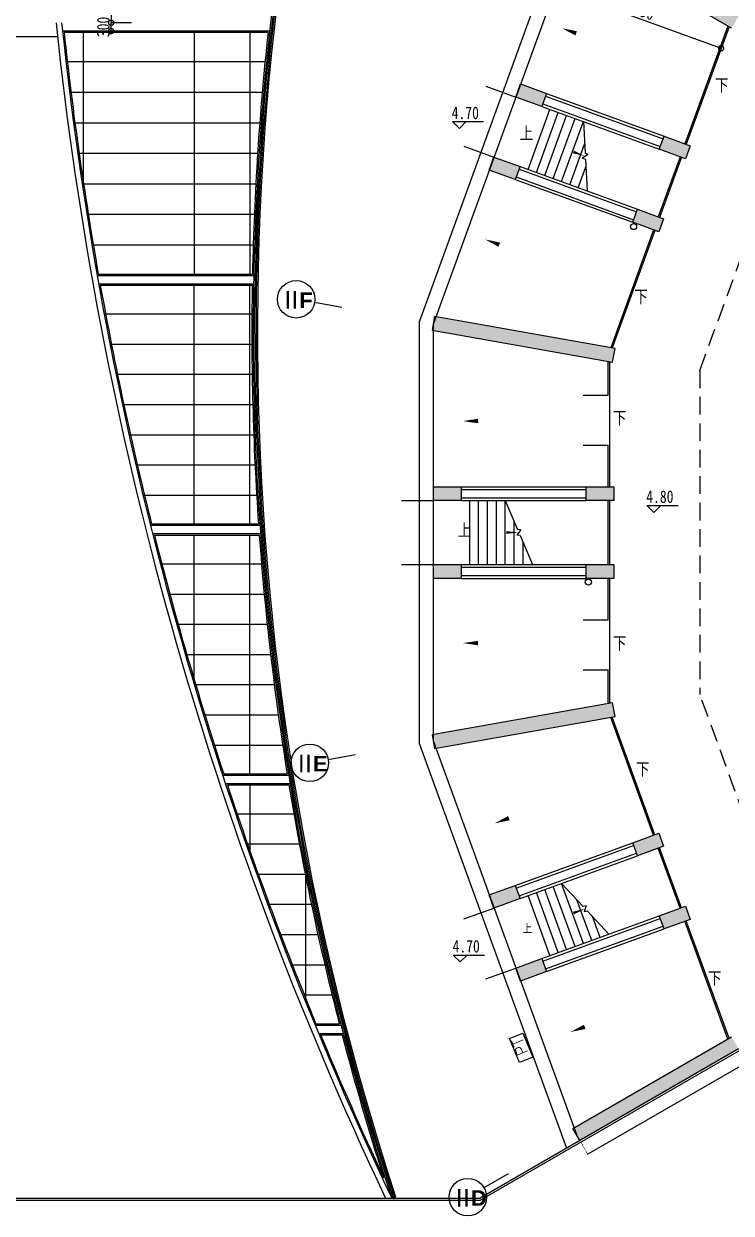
# Model space of a CAD drawing. Extents: x 23317406 to 24383751, y 42324270 to 43451021.
# Drawn here: x 23939921 to 23965397, y 43073929 to 43116767 of the extents above; entities that cross this region are included whole.
import ezdxf

# ---------------------------------------------------------------- set-up
doc = ezdxf.new("R2010")
doc.units = 0
doc.header["$MEASUREMENT"] = 0
doc.linetypes.add('HIDDEN', pattern=[9.525, 6.35, -3.175])
doc.linetypes.add('T-BW-SF$0$DOT2', pattern=[3.175, 0, -3.175])
doc.layers.get('0').update_dxf_attribs({"linetype": 'CONTINUOUS'})
doc.layers.get('DEFPOINTS').update_dxf_attribs({"linetype": 'CONTINUOUS'})
for name, color, linetype in [('Y-LG', 7, 'CONTINUOUS'), ('墙', 7, 'CONTINUOUS'), ('投影', 9, 'CONTINUOUS'), ('柱填充', 8, 'CONTINUOUS'), ('柱形', 7, 'CONTINUOUS'), ('标注', 7, 'CONTINUOUS'), ('栏杆', 146, 'CONTINUOUS'), ('楼梯', 5, 'CONTINUOUS'), ('汉字', 7, 'CONTINUOUS'), ('监控管线', 11, 'CONTINUOUS'), ('辅助件', 9, 'CONTINUOUS'), ('边界', 9, 'CONTINUOUS'), ('门禁管线', 6, 'CONTINUOUS'), ('门窗', 7, 'CONTINUOUS')]:
    doc.layers.add(name, color=color, linetype=linetype)
doc.styles.add('HZ', font='txt.shx', dxfattribs={"bigfont": 'hztxt.shx'})
doc.styles.add('Q1', font='SimSun.ttf', dxfattribs={"width": 0.8, "height": 450})
doc.styles.add('Q200', font='SimSun.ttf', dxfattribs={"width": 0.8, "height": 450})
doc.styles.add('T-SG-01$0$Arial', font='ARIALBD.TTF')
doc.linetypes.add('ZIGZAG', pattern='A,0.00254,-5.08,[131,ltypeshp.shx,S=5.08,R=0,X=-5.08,Y=0],-10.16,[131,ltypeshp.shx,S=5.08,R=180,X=5.08,Y=0],-5.08', length=20.32254)
doc.dimstyles.new('Q2', dxfattribs={"dimscale": 150, "dimtxt": 2.5, "dimasz": 2.5, "dimexe": 0, "dimexo": 0, "dimgap": 0.5, "dimtad": 1, "dimdec": 4, "dimdsep": 46, "dimtxsty": 'Q200', "dimblk1": 'DOTSMALL', "dimblk2": 'DOTSMALL', "dimsah": 1, "dimcen": 2.5, "dimadec": 0, "dimazin": 0, "dimtfac": 1, "dimtdec": 3, "dimtmove": 2, "dimatfit": 3, "dimldrblk": 'DOTSMALL', "dimfxl": 1, "dimtolj": 1, "dimtzin": 10, "dimarcsym": 0})

# ---------------------------------------------------------------- blocks, each defined once
blk = doc.blocks.new('M100')
at = {"layer": '门窗'}
blk.add_line((0, 1000), (0, 0), dxfattribs=at)
blk = doc.blocks.new('_DOTSMALL')
at = {"color": 0, "linetype": 'ByBlock', "const_width": 0.5}
blk.add_lwpolyline([(-0.0625, 0, 1), (0.0625, 0, 1)], format="xyb", close=True, dxfattribs=at)
blk = doc.blocks.new('*D157')
at = {"color": 0, "linetype": 'ByBlock'}
for p, q in [((23943805, 43123804), (23943068, 43123804)), ((23943068, 43123804), (23943068, 43116804)), ((23943805, 43116804), (23943068, 43116804))]:
    blk.add_line(p, q, dxfattribs=at)
at = {"layer": 'DEFPOINTS', "color": 0, "linetype": 'ByBlock'}
for p in [(23943805, 43123804), (23943068, 43116804), (23943805, 43116804)]:
    blk.add_point(p, dxfattribs=at)
at = {"color": 0, "linetype": 'ByBlock', "xscale": 375, "yscale": 375, "zscale": 375}
for p, rotation in [((23943068, 43123804), 90), ((23943068, 43116804), 270)]:
    blk.add_blockref('_DOTSMALL', p, dxfattribs=dict(at, rotation=rotation))
at = {"color": 0, "linetype": 'ByBlock', "insert": (23942768, 43120304), "char_height": 450, "attachment_point": 5, "rotation": 90, "style": 'Q200'}
blk.add_mtext('\\A1;7000', dxfattribs=at)
blk = doc.blocks.new('*D158')
at = {"color": 0, "linetype": 'ByBlock'}
for p, q in [((23943805, 43116804), (23943065, 43116804)), ((23943065, 43116504), (23943065, 43116804)), ((23943805, 43116504), (23943065, 43116504))]:
    blk.add_line(p, q, dxfattribs=at)
at = {"layer": 'DEFPOINTS', "color": 0, "linetype": 'ByBlock'}
for p in [(23943065, 43116804), (23943805, 43116804), (23943805, 43116504)]:
    blk.add_point(p, dxfattribs=at)
at = {"color": 0, "linetype": 'ByBlock', "xscale": 375, "yscale": 375, "zscale": 375}
for p, rotation in [((23943065, 43116804), 90), ((23943065, 43116504), 270)]:
    blk.add_blockref('_DOTSMALL', p, dxfattribs=dict(at, rotation=rotation))
at = {"color": 0, "linetype": 'ByBlock', "insert": (23942785, 43116654), "char_height": 450, "attachment_point": 5, "rotation": 90, "style": 'Q200'}
blk.add_mtext('\\A1;300', dxfattribs=at)
blk = doc.blocks.new('*D161')
at = {"color": 0, "linetype": 'ByBlock'}
for p, q in [((23958919, 43117646), (23959068, 43118057)), ((23959068, 43118057), (23965035, 43115886)), ((23964886, 43115474), (23965035, 43115886))]:
    blk.add_line(p, q, dxfattribs=at)
at = {"layer": 'DEFPOINTS', "color": 0, "linetype": 'ByBlock'}
for p in [(23958919, 43117646), (23965035, 43115886), (23964886, 43115474)]:
    blk.add_point(p, dxfattribs=at)
at = {"color": 0, "linetype": 'ByBlock', "xscale": 375, "yscale": 375, "zscale": 375}
for p, rotation in [((23959068, 43118057), 159.9999999999494), ((23965035, 43115886), 339.9999999999494)]:
    blk.add_blockref('_DOTSMALL', p, dxfattribs=dict(at, rotation=rotation))
at = {"color": 0, "linetype": 'ByBlock', "insert": (23962154, 43117253), "char_height": 450, "attachment_point": 5, "rotation": 340, "style": 'Q200'}
blk.add_mtext('\\A1;6350', dxfattribs=at)
blk = doc.blocks.new('A$C62181696')
at = {"layer": '监控管线'}
blk.add_lwpolyline([(0, 519), (936, 519), (936, 3), (0, 3)], close=True, dxfattribs=at)
at = {"layer": '门禁管线', "color": 6, "style": 'HZ'}
blk.add_text('PT', height=400, rotation=359.4412, dxfattribs=at).set_placement((206, 91, -121))
blk = doc.blocks.new('A$C28D63360')
at = {"layer": '监控管线'}
blk.add_blockref('A$C62181696', (0, 0), dxfattribs=at)

msp = doc.modelspace()

# ---------------------------------------------------------------- hatches: boundary and pattern name
at = {"layer": '柱填充'}
for points in [[(23959945.25018, 43120340.10097), (23965661.25425, 43117039.96449), (23965411.25425, 43116606.95178), (23959695.25018, 43119907.08827)], [(23957809.45777, 43114598.9895), (23957638.4477, 43114129.14319), (23958578.14032, 43113787.12305), (23958749.15039, 43114256.96936)], [(23963746.45035, 43111906.01396), (23963917.46042, 43112375.86027), (23962977.7678, 43112717.88041), (23962806.75773, 43112248.0341)], [(23957620.48392, 43111155.98371), (23957791.49399, 43111625.83002), (23956851.80137, 43111967.85016), (23956680.7913, 43111498.00385)], [(23962788.79333, 43109274.87292), (23962959.80341, 43109744.71923), (23962020.11079, 43110086.73938), (23961849.10071, 43109616.89307)], [(23954626.58796, 43105727.1966), (23961126.58796, 43104581.07122), (23961213.41204, 43105073.4751), (23954713.41204, 43106219.60047)], [(23954669.99927, 43100094.23646), (23954669.99927, 43099594.23646), (23955669.99927, 43099594.23646), (23955669.99927, 43100094.23646)], [(23961169.99927, 43099594.23826), (23961169.99927, 43100094.23826), (23960169.99927, 43100094.23826), (23960169.99927, 43099594.23826)], [(23955669.99927, 43096794.23646), (23955669.99927, 43097294.23646), (23954669.99927, 43097294.23646), (23954669.99927, 43096794.23646)], [(23961169.99927, 43096794.23646), (23961169.99927, 43097294.23646), (23960169.99927, 43097294.23646), (23960169.99927, 43096794.23646)], [(23954713.41204, 43090668.87245), (23961213.41204, 43091814.99782), (23961126.58796, 43092307.4017), (23954626.58796, 43091161.27632)], [(23962959.80249, 43087143.75533), (23962788.79242, 43087613.60164), (23961849.0998, 43087271.5815), (23962020.10987, 43086801.73519)], [(23956680.791, 43085390.46901), (23956851.80107, 43084920.6227), (23957791.4937, 43085262.64285), (23957620.48362, 43085732.48916)], [(23963917.45951, 43084512.6143), (23963746.44944, 43084982.46061), (23962806.75682, 43084640.44046), (23962977.76689, 43084170.59415)], [(23958749.1501, 43082631.50351), (23958578.14003, 43083101.34982), (23957638.4474, 43082759.32968), (23957809.45748, 43082289.48337)], [(23959695.25018, 43076981.38465), (23965411.25425, 43080281.52114), (23965661.25425, 43079848.50843), (23959945.25018, 43076548.37194)]]:
    msp.add_hatch(color=256, dxfattribs=at).paths.add_polyline_path(points)

# ---------------------------------------------------------------- linework, layer by layer
for p, q in [((23951379.47793, 43106553.60636), (23950394.67018, 43106727.25453)), ((23951869.38942, 43090435.81762), (23950886.24327, 43090252.75146)), ((23957359.62635, 43075344.23646), (23956493.60094, 43074844.23646))]:
    msp.add_line(p, q)
at = {"color": 2}
for centre in [(23949729.92495, 43106844.46705), (23950221.25524, 43090150.08481), (23955909.03379, 43074506.73646)]:
    msp.add_circle(centre, 675, dxfattribs=at)
at = {"layer": 'Y-LG'}
for centre in [(23961881.13175, 43109464.14988), (23960252.34001, 43096661.65998)]:
    msp.add_circle(centre, 110, dxfattribs=at)
at = {"layer": '墙', "color": 9, "linetype": 'ZIGZAG', "ltscale": 10}
for p, q in [((23965273.55411, 43116686.45475), (23963729.52286, 43112444.26377)), ((23963558.51279, 43111974.41746), (23962771.86585, 43109813.12274)), ((23962600.85577, 43109343.27643), (23961056.82508, 43105101.08696)), ((23960970.00044, 43103394.23767), (23960970.00044, 43104608.68311)), ((23960970.00044, 43100094.2378), (23960970.00044, 43101594.23767)), ((23960970.00044, 43097294.236), (23960970.00044, 43099594.2378)), ((23960970.00044, 43095294.23767), (23960970.00044, 43096794.236)), ((23960970.00044, 43092279.79222), (23960970.00044, 43093494.23767)), ((23962600.85729, 43087545.19759), (23961056.82601, 43091787.38685)), ((23963558.51468, 43084914.0567), (23962771.86743, 43087075.35131)), ((23965273.55665, 43080202.01964), (23963729.52481, 43084444.21041))]:
    msp.add_line(p, q, dxfattribs=at)
at = {"layer": '墙', "ltscale": 100}
for p, q in [((23965317.52337, 43116661.06909), (23963776.50749, 43112427.16277)), ((23963605.49742, 43111957.31645), (23962818.85048, 43109796.02173)), ((23962647.8404, 43109326.17542), (23961106.82508, 43105092.27061)), ((23961020.00044, 43100094.2378), (23961020.00044, 43104599.86676)), ((23961020.00044, 43097294.236), (23961020.00044, 43099594.2378)), ((23961020.00044, 43092288.60857), (23961020.00044, 43096794.236)), ((23962647.84192, 43087562.29861), (23961106.826, 43091796.2032)), ((23963605.49931, 43084931.15771), (23962818.85206, 43087092.45232)), ((23965317.52591, 43080227.40532), (23963776.50944, 43084461.31142))]:
    msp.add_line(p, q, dxfattribs=at)
at = {"layer": '墙', "ltscale": 1500}
for p, q in [((23948774.28353, 43116504.23569), (23941315.29599, 43116504.23569)), ((23942562.74264, 43107704.23567), (23948207.21353, 43107704.23567)), ((23942616.11227, 43107404.23567), (23948197.72148, 43107404.23567)), ((23944482.5978, 43098704.23567), (23948426.07999, 43098704.23567)), ((23944558.12471, 43098404.23567), (23948454.76124, 43098404.23567)), ((23947083.84093, 43089704.23567), (23949464.66048, 43089704.23567)), ((23947182.75351, 43089404.23567), (23949513.60502, 43089404.23567)), ((23950410.54874, 43080704.23567), (23951347.15979, 43080704.23567)), ((23950534.59755, 43080404.23567), (23951424.95659, 43080404.23567))]:
    msp.add_line(p, q, dxfattribs=at)
at = {"layer": '墙'}
for p, q in [((23958714.94893, 43114163), (23962943.56573, 43112623.90935)), ((23958749.15095, 43114256.96926), (23962977.76774, 43112717.87861)), ((23958578.14088, 43113787.12295), (23962806.75767, 43112248.0323)), ((23958612.34289, 43113881.09221), (23962840.95968, 43112342.00157)), ((23957757.29253, 43111531.86066), (23961985.90933, 43109992.77001)), ((23957791.49455, 43111625.82992), (23962020.11134, 43110086.73928)), ((23957620.48448, 43111155.98361), (23961849.10127, 43109616.89297)), ((23957654.68649, 43111249.95287), (23961883.30328, 43109710.86223)), ((23955670, 43100094.23646), (23960170, 43100094.23646)), ((23955670, 43099994.23646), (23960170, 43099994.23646)), ((23955670, 43099694.23646), (23960170, 43099694.23646)), ((23955670, 43099594.23646), (23960170, 43099594.23646)), ((23955670, 43097294.23646), (23960170, 43097294.23646)), ((23955670, 43097194.23646), (23960170, 43097194.23646)), ((23955670, 43096894.23646), (23960170, 43096894.23646)), ((23955670, 43096794.23646), (23960170, 43096794.23646)), ((23957620.48448, 43085732.48931), (23961849.10127, 43087271.57995)), ((23957654.68649, 43085638.52004), (23961883.30328, 43087177.61069)), ((23957757.29253, 43085356.61226), (23961985.90933, 43086895.7029)), ((23957791.49455, 43085262.643), (23962020.11134, 43086801.73364)), ((23958578.14088, 43083101.34997), (23962806.75767, 43084640.44061)), ((23958612.34289, 43083007.38071), (23962840.95969, 43084546.47135)), ((23958714.94894, 43082725.47292), (23962943.56573, 43084264.56356)), ((23958749.15095, 43082631.50366), (23962977.76774, 43084170.5943)), ((23965661.25425, 43079848.50843), (23956352.74211, 43074474.23644)), ((23965680.0107, 43079778.50843), (23956371.49859, 43074404.23646)), ((23953170.01502, 43074474.23644), (23953217.50888, 43074489.82308)), ((23953265.01595, 43074505.41405), (23953312.52302, 43074521.00502)), ((23953270.13006, 43074474.23644), (23956352.74211, 43074474.23644))]:
    msp.add_line(p, q, dxfattribs=at)
at = {"layer": '墙', "ltscale": 5000}
for start, end in [(67.1172342395, 67.1172342395), (66.2587266313, 66.2587266313), (64.4772342395, 64.4772342395), (64.9387266313, 64.9387266313)]:
    msp.add_arc((23850578.58196, 42857442.58139), 533172.67138, start, end, dxfattribs=at)
at = {"layer": '墙'}
for centre, radius, start, end in [((23850634.74669, 42857737.27781), 530172.67138, 79.4743453394, 79.4743453394), ((23850639.30178, 42857736.37231), 530172.67138, 78.1227654233, 78.1227654233), ((23850644.55659, 42857735.23786), 530172.67138, 77.5606287088, 77.5606287088), ((23850649.0789, 42857734.18074), 530172.67138, 76.2090487927, 76.2090487927), ((24048184.14004, 43105656.1746), 100000, 162.4929734398, 198.1689089277), ((24048184.14004, 43105656.1746), 99850, 162.4837744123, 198.1689117429), ((24071027.47124, 43130403.20792), 130654.70416, 185.9743535551, 205.3449515715), ((24071027.47124, 43130403.20792), 130454.70416, 185.9835465884, 205.3865499164)]:
    msp.add_arc(centre, radius, start, end, dxfattribs=at)
at = {"layer": '投影', "linetype": 'HIDDEN', "ltscale": 100}
for p, q in [((23964270, 43104280.65952), (23968262.3485, 43115249.54689)), ((23964270, 43104280.65952), (23964270, 43092607.8134)), ((23968470.72632, 43081066.4127), (23964270, 43092607.8134))]:
    msp.add_line(p, q, dxfattribs=at)
at = {"layer": '柱形'}
for p, q in [((23965411.25425, 43116606.95178), (23959695.25018, 43119907.08827)), ((23957638.4477, 43114129.14319), (23957809.45777, 43114598.9895)), ((23957809.45777, 43114598.9895), (23958749.15039, 43114256.96936)), ((23958578.14032, 43113787.12305), (23957638.4477, 43114129.14319)), ((23958749.15039, 43114256.96936), (23958578.14032, 43113787.12305)), ((23962806.75773, 43112248.0341), (23962977.7678, 43112717.88041)), ((23962977.7678, 43112717.88041), (23963917.46042, 43112375.86027)), ((23963917.46042, 43112375.86027), (23963746.45035, 43111906.01396)), ((23956680.7913, 43111498.00385), (23956851.80137, 43111967.85016)), ((23956851.80137, 43111967.85016), (23957791.49399, 43111625.83002)), ((23963746.45035, 43111906.01396), (23962806.75773, 43112248.0341)), ((23957791.49399, 43111625.83002), (23957620.48392, 43111155.98371)), ((23957620.48392, 43111155.98371), (23956680.7913, 43111498.00385)), ((23961849.10071, 43109616.89307), (23962020.11079, 43110086.73938)), ((23962020.11079, 43110086.73938), (23962959.80341, 43109744.71923)), ((23962788.79333, 43109274.87292), (23961849.10071, 43109616.89307)), ((23962959.80341, 43109744.71923), (23962788.79333, 43109274.87292)), ((23954713.41204, 43106219.60047), (23954626.58796, 43105727.1966)), ((23961213.41204, 43105073.4751), (23954713.41204, 43106219.60047)), ((23954626.58796, 43105727.1966), (23961126.58796, 43104581.07122)), ((23961126.58796, 43104581.07122), (23961213.41204, 43105073.4751)), ((23954669.99927, 43100094.23646), (23955669.99927, 43100094.23646)), ((23954669.99927, 43099594.23646), (23954669.99927, 43100094.23646)), ((23955669.99927, 43100094.23646), (23955669.99927, 43099594.23646)), ((23960169.99927, 43100094.23826), (23961169.99927, 43100094.23826)), ((23960169.99927, 43099594.23826), (23960169.99927, 43100094.23826)), ((23961169.99927, 43100094.23826), (23961169.99927, 43099594.23826)), ((23955669.99927, 43099594.23646), (23954669.99927, 43099594.23646)), ((23961169.99927, 43099594.23826), (23960169.99927, 43099594.23826)), ((23954669.99927, 43097294.23646), (23955669.99927, 43097294.23646)), ((23954669.99927, 43096794.23646), (23954669.99927, 43097294.23646)), ((23955669.99927, 43097294.23646), (23955669.99927, 43096794.23646)), ((23960169.99927, 43097294.23646), (23961169.99927, 43097294.23646)), ((23960169.99927, 43096794.23646), (23960169.99927, 43097294.23646)), ((23961169.99927, 43097294.23646), (23961169.99927, 43096794.23646)), ((23955669.99927, 43096794.23646), (23954669.99927, 43096794.23646)), ((23961169.99927, 43096794.23646), (23960169.99927, 43096794.23646)), ((23961126.58796, 43092307.4017), (23954626.58796, 43091161.27632)), ((23961213.41204, 43091814.99782), (23961126.58796, 43092307.4017)), ((23954713.41204, 43090668.87245), (23961213.41204, 43091814.99782)), ((23954626.58796, 43091161.27632), (23954713.41204, 43090668.87245)), ((23961849.0998, 43087271.5815), (23962788.79242, 43087613.60164)), ((23962788.79242, 43087613.60164), (23962959.80249, 43087143.75533)), ((23962020.10987, 43086801.73519), (23961849.0998, 43087271.5815)), ((23962959.80249, 43087143.75533), (23962020.10987, 43086801.73519)), ((23956680.791, 43085390.46901), (23957620.48362, 43085732.48916)), ((23956851.80107, 43084920.6227), (23956680.791, 43085390.46901)), ((23957620.48362, 43085732.48916), (23957791.4937, 43085262.64285)), ((23957791.4937, 43085262.64285), (23956851.80107, 43084920.6227)), ((23962806.75682, 43084640.44046), (23963746.44944, 43084982.46061)), ((23963746.44944, 43084982.46061), (23963917.45951, 43084512.6143)), ((23962977.76689, 43084170.59415), (23962806.75682, 43084640.44046)), ((23963917.45951, 43084512.6143), (23962977.76689, 43084170.59415)), ((23957638.4474, 43082759.32968), (23958578.14003, 43083101.34982)), ((23958578.14003, 43083101.34982), (23958749.1501, 43082631.50351)), ((23957809.45748, 43082289.48337), (23957638.4474, 43082759.32968)), ((23958749.1501, 43082631.50351), (23957809.45748, 43082289.48337)), ((23959695.25018, 43076981.38465), (23965411.25425, 43080281.52114)), ((23965661.25425, 43079848.50843), (23959945.25018, 43076548.37194)), ((23959945.25018, 43076548.37194), (23959695.25018, 43076981.38465))]:
    msp.add_line(p, q, dxfattribs=at)
at = {"layer": '栏杆'}
for centre, radius, start, end in [((24048184.14004, 43105656.1746), 99950, 162.4610808421, 198.1783158091), ((24048184.14004, 43105656.1746), 99900, 162.4291578635, 198.1783158091), ((23953246.37781, 43074482.03583), 25, 198.178315806, 18.178315806)]:
    msp.add_arc(centre, radius, start, end, dxfattribs=at)
at = {"layer": '楼梯'}
for p, q in [((23930770, 43116304.23646), (23941135.70583, 43116304.23646)), ((23958082.79988, 43111519.80537), (23958869.44621, 43113681.0984)), ((23958383.50152, 43111410.35893), (23959170.14785, 43113571.65196)), ((23958684.20315, 43111300.91248), (23959470.84948, 43113462.20551)), ((23958984.90479, 43111191.46604), (23959771.55112, 43113352.75906)), ((23959285.60643, 43111082.01959), (23960072.25276, 43113243.31262)), ((23959586.30807, 43110972.57314), (23960116.09029, 43112428.13784)), ((23959887.00971, 43110863.1267), (23960159.92782, 43111612.96306)), ((23955980, 43097294.23646), (23955980, 43099594.23646)), ((23956300, 43097294.23646), (23956300, 43099594.23646)), ((23956620, 43097294.23646), (23956620, 43099594.23646)), ((23956940, 43097294.23646), (23956940, 43099594.23646)), ((23957260, 43097294.23646), (23957260, 43099594.23646)), ((23957580, 43097294.23646), (23957580, 43098843.21605)), ((23957900, 43097294.23646), (23957900, 43098092.19564)), ((23959170.14738, 43083316.82322), (23958383.50043, 43085478.11602)), ((23959470.84899, 43083426.26975), (23958684.20203, 43085587.56255)), ((23959771.55059, 43083535.71628), (23958984.90364, 43085697.00908)), ((23960072.2522, 43083645.16281), (23959285.60525, 43085806.45562)), ((23958869.44577, 43083207.37668), (23958082.79882, 43085368.66948)), ((23960372.95381, 43083754.60935), (23959843.17116, 43085210.17389)), ((23960673.65541, 43083864.05588), (23960400.73708, 43084613.89216))]:
    msp.add_line(p, q, dxfattribs=at)
at = {"layer": '汉字', "color": 0}
for p, q in [((23955356.03943, 43113242.75781), (23956474.03943, 43113242.75781)), ((23955356.03943, 43113242.75781), (23955606.03943, 43112992.75781)), ((23955856.03943, 43113242.75781), (23955606.03943, 43112992.75781)), ((23962363.08459, 43099421.29263), (23963481.08459, 43099421.29263)), ((23962363.08459, 43099421.29263), (23962613.08459, 43099171.29263)), ((23962863.08459, 43099421.29263), (23962613.08459, 43099171.29263)), ((23955388.52771, 43083228.15332), (23956506.52771, 43083228.15332)), ((23955388.52771, 43083228.15332), (23955638.52771, 43082978.15332)), ((23955888.52771, 43083228.15332), (23955638.52771, 43082978.15332))]:
    msp.add_line(p, q, dxfattribs=at)
at = {"layer": '汉字'}
for p, q in [((23960072.25276, 43113243.31262), (23960133.17832, 43112110.37968)), ((23960236.13437, 43112058.09788), (23960042.62359, 43111932.05458)), ((23960236.13437, 43112058.09788), (23960133.17832, 43112110.37968)), ((23960145.57964, 43111879.77279), (23960042.62359, 43111932.05458)), ((23960145.57964, 43111879.77279), (23960206.5052, 43110746.83985)), ((23957260, 43099594.23646), (23957704.73719, 43098550.46551)), ((23957819.36565, 43098536.54973), (23957680.63435, 43098351.92319)), ((23957795.26281, 43098338.00741), (23957680.63435, 43098351.92319)), ((23957819.36565, 43098536.54973), (23957704.73719, 43098550.46551)), ((23957795.26281, 43098338.00741), (23958240, 43097294.23646)), ((23959285.60525, 43085806.45562), (23960060.51243, 43084977.74106)), ((23960172.98742, 43085003.86978), (23960060.51243, 43084977.74106)), ((23960172.98742, 43085003.86978), (23960105.7687, 43084782.92866)), ((23960218.24369, 43084809.05738), (23960105.7687, 43084782.92866)), ((23960218.24369, 43084809.05738), (23960993.15087, 43083980.34282))]:
    msp.add_line(p, q, dxfattribs=at)
for points in [[(23964037.03155, 43114890.09159, 0, 0, 0), (23959814.7569, 43116424.50936, 160, 0, -0.0098031035), (23959299.78394, 43116610.58167, 160, 0, -0.0098031035)], [(23958468.10601, 43112603.36985, 0, 0, -0.0000000108), (23959714.51137, 43112149.7154, 100, 0, -0.0088812165), (23960139.37898, 43111995.07623, 100, 0, 0)], [(23961264.27474, 43107272.00064, 0, 0, 0), (23957043.51942, 43108810.59276, 160, 0, 0.0098031035), (23956529.42221, 43108999.07115, 160, 0, 0.0098031035)], [(23960775.75389, 43102459.06221, 0, 0, 0), (23956283.31177, 43102461.28253, 160, 0, -0.0098031035), (23955735.75401, 43102460.54362, 160, 0, -0.0098031035)], [(23955971.46845, 43098444.23646, 0, 0, -0.0000000108), (23957297.86533, 43098444.23646, 100, 0, -0.0088812165), (23957750, 43098444.23646, 100, 0, 0)], [(23960771.79939, 43094457.79605, 0, 0, 0), (23956279.35727, 43094460.01637, 160, 0, 0.0098031035), (23955731.8005, 43094461.29652, 160, 0, 0.0098031035)], [(23961609.96153, 43089693.88179, 0, 0, 0), (23957388.05184, 43088158.46013, 160, 0, -0.0098031035), (23956873.81321, 43087970.36791, 160, 0, -0.0098031035)], [(23958468.10527, 43084285.10512, 0, 0, -0.0000000108), (23959714.51049, 43084738.75993, 100, 0, -0.0088812165), (23960139.37806, 43084893.39922, 100, 0, 0)], [(23964344.625, 43082174.44755, 0, 0, 0), (23960122.71531, 43080639.02588, 160, 0, 0.0098031035), (23959607.78661, 43080452.83113, 160, 0, 0.0098031035)]]:
    msp.add_lwpolyline(points, format="xyseb", dxfattribs=at)
at = {"layer": '辅助件'}
for p, q in [((23930695, 43074474.23644), (23953222.62555, 43074474.23644)), ((23930695, 43074404.23646), (23956371.49859, 43074404.23646))]:
    msp.add_line(p, q, dxfattribs=at)
at = {"layer": '边界'}
for p, q in [((23959380.55756, 43120377.45128), (23954170, 43106061.56203)), ((23959820.25018, 43120123.59462), (23954670, 43105973.39854)), ((23948718.5461, 43116454.23569), (23941370.95178, 43116454.23569)), ((23942604.6893, 43107754.23567), (23948156.14076, 43107754.23567)), ((23942675.877, 43107354.23567), (23948148.55093, 43107354.23567)), ((23954170, 43090826.91089), (23954170, 43106061.56203)), ((23954170, 43090826.91089), (23954170, 43106061.56203)), ((23954670, 43090915.07438), (23954670, 43105973.39854)), ((23954670, 43090915.07438), (23954670, 43105973.39854)), ((23944521.62386, 43098754.23567), (23948372.48872, 43098754.23567)), ((23944622.36753, 43098354.23567), (23948400.95414, 43098354.23567)), ((23954170, 43090826.91089), (23959467.38165, 43076272.47442)), ((23954670, 43090915.07438), (23959820.25018, 43076764.8783)), ((23947120.05451, 43089754.23567), (23949405.94994, 43089754.23567)), ((23947251.99409, 43089354.23567), (23949471.17591, 43089354.23567)), ((23950444.02951, 43080754.23567), (23951282.66462, 43080754.23567)), ((23950609.5023, 43080354.23567), (23951386.33848, 43080354.23567)), ((23965813.98529, 43079278.50843), (23960230.25018, 43076054.73746))]:
    msp.add_line(p, q, dxfattribs=at)
at = {"layer": '边界', "linetype": 'T-BW-SF$0$DOT2'}
msp.add_line((23959980.25018, 43076487.75017), (23960230.25018, 43076054.73746), dxfattribs=at)
at = {"layer": '边界'}
for centre, radius, start, end in [((24071027.47124, 43130403.20792), 130404.70416, 186.1404934488, 190.0019777816), ((24048184.14004, 43105656.1746), 100050, 173.80419036, 178.798412227), ((24071027.47124, 43130403.20792), 130404.70416, 190.180486974, 194.0458385393), ((24048184.14004, 43105656.1746), 100050, 179.027522196, 183.9556851412), ((24071027.47124, 43130403.20792), 130404.70416, 194.2270746036, 198.1625546249), ((24048184.14004, 43105656.1746), 100050, 184.1853331766, 189.1453707135), ((24071027.47124, 43130403.20792), 130404.70416, 198.3476161891, 202.3789027511), ((24048184.14004, 43105656.1746), 100050, 189.3774649616, 194.4121301765), ((24071027.47124, 43130403.20792), 130404.70416, 202.5690949222, 205.0407868999), ((24048184.14004, 43105656.1746), 100050, 194.6487679129, 197.7180272192)]:
    msp.add_arc(centre, radius, start, end, dxfattribs=at)
at = {"layer": '门窗'}
for p, q in [((23942062.4003, 43116454.23569), (23942062.4003, 43111079.71589)), ((23946062.4003, 43116454.23569), (23946062.4003, 43107754.23567)), ((23948062.4003, 43116454.23569), (23948062.4003, 43107754.23567)), ((23946062.4003, 43098754.23567), (23946062.4003, 43107354.23567)), ((23948062.4003, 43098754.23567), (23948062.4003, 43107354.23567)), ((23942815.64772, 43106316.73567), (23948186.32177, 43106316.73567)), ((23943024.73315, 43105229.23567), (23948185.05143, 43105229.23567)), ((23943243.41546, 43104141.73567), (23948195.60832, 43104141.73567)), ((23943471.74399, 43103054.23567), (23948217.9962, 43103054.23567)), ((23943709.77066, 43101966.73567), (23948252.22301, 43101966.73567)), ((23943957.54994, 43100879.23567), (23948298.30093, 43100879.23567)), ((23944215.13902, 43099791.73567), (23948356.24636, 43099791.73567)), ((23946062.4003, 43093132.33576), (23946062.4003, 43098354.23567)), ((23948062.4003, 43089754.23567), (23948062.4003, 43098354.23567)), ((23944889.95811, 43097316.73567), (23948482.30325, 43097316.73567)), ((23945180.23652, 43096229.23567), (23948579.24396, 43096229.23567)), ((23945480.60573, 43095141.73567), (23948688.16487, 43095141.73567)), ((23945791.13832, 43094054.23567), (23948809.10538, 43094054.23567)), ((23946111.91011, 43092966.73567), (23948942.10943, 43092966.73567)), ((23946443.00019, 43091879.23567), (23949087.22559, 43091879.23567)), ((23946784.49103, 43090791.73567), (23949244.50715, 43090791.73567)), ((23948062.4003, 43089354.23567), (23948062.4003, 43086986.87234)), ((23947600.91122, 43088316.73567), (23949648.1245, 43088316.73567)), ((23947977.09543, 43087229.23567), (23949845.6917, 43087229.23567)), ((23948364.07434, 43086141.73567), (23950055.708, 43086141.73567)), ((23950062.4003, 43086108.11353), (23950062.4003, 43081691.41798)), ((23948761.95042, 43085054.23567), (23950278.25353, 43085054.23567)), ((23949170.83042, 43083966.73567), (23950513.41393, 43083966.73567)), ((23949590.8255, 43082879.23567), (23950761.28054, 43082879.23567)), ((23950022.0514, 43081791.73567), (23951021.95061, 43081791.73567))]:
    msp.add_line(p, q, dxfattribs=at)
at = {"layer": '门窗', "ltscale": 2000}
for p, q in [((23941488.21967, 43115404.23569), (23948610.15847, 43115404.23569)), ((23941620.32322, 43114304.23569), (23948508.59871, 43114304.23569)), ((23941761.922, 43113204.23569), (23948419.2701, 43113204.23569)), ((23941913.04725, 43112104.23569), (23948342.13982, 43112104.23569)), ((23942073.73247, 43111004.23569), (23948277.17961, 43111004.23569)), ((23942244.01344, 43109904.23569), (23948224.36574, 43109904.23569)), ((23942423.92827, 43108804.23569), (23948183.67898, 43108804.23569))]:
    msp.add_line(p, q, dxfattribs=at)

# ---------------------------------------------------------------- block references
at = {"layer": '监控管线', "rotation": 112.1492004988256}
msp.add_blockref('A$C28D63360', (23958251.40528, 43079551.3211), dxfattribs=at)
at = {"layer": '门窗'}
for p, xscale, yscale, zscale, rotation in [((23957638.44826, 43114129.14309), -1.149999999950537, 1.149999999950537, 1.149999999950537, 70.00000000466825), ((23956851.80193, 43111967.85006), 1.149999999950537, 1.149999999950537, 1.149999999950537, 70.00000000436665), ((23960970.00044, 43103394.23767), -0.9, 0.9, 0.9, 90.00000000145036), ((23960970.00044, 43101594.23767), 0.9, 0.9, 0.9, 90.00000000114866), ((23954670, 43099594.23646), -1.149999999950537, 1.149999999950537, 1.149999999950537, 89.99999999562246), ((23954670, 43097294.23646), 1.149999999950537, 1.149999999950537, 1.149999999950537, 89.99999999532085), ((23960970.00044, 43095294.23767), -0.9, 0.9, 0.9, 90.00000000120832), ((23960970.00044, 43093494.23767), 0.9, 0.9, 0.9, 90.00000000090672), ((23956851.80193, 43084920.62285), -1.149999999950537, 1.149999999950537, 1.149999999950537, 110.0000000046855), ((23957638.44826, 43082759.32982), 1.149999999950537, 1.149999999950537, 1.149999999950537, 110.0000000043839)]:
    msp.add_blockref('M100', p, dxfattribs=dict(at, xscale=xscale, yscale=yscale, zscale=zscale, rotation=rotation))

# ---------------------------------------------------------------- texts
at = {"color": 3, "style": 'T-SG-01$0$Arial'}
for s, height, p in [('Ⅱ', 637.5, (23949117.37986, 43106501.89794)), ('F', 562.5, (23949844.06755, 43106533.39781)), ('Ⅱ', 637.5, (23949608.71015, 43089807.51569)), ('E', 562.5, (23950335.39784, 43089839.01556)), ('Ⅱ', 637.5, (23955296.48871, 43074164.16735)), ('D', 562.5, (23956023.1764, 43074195.66721))]:
    msp.add_text(s, height=height, dxfattribs=at).set_placement(p)
at = {"layer": '汉字', "color": 0, "style": 'Q1', "width": 0.8}
for s, height, p in [('下', 450, (23964809.28271, 43114332.24455, -1)), ('4.70', 450, (23955330.95904, 43113333.43583)), ('上', 450, (23957782.15396, 43112605.9689)), ('下', 450, (23961904.64855, 43106714.88671, -1)), ('下', 450, (23961134.54017, 43102346.94008)), ('4.80', 450, (23962338.00421, 43099511.97066)), ('上', 450, (23955550.18956, 43098308.85617)), ('下', 450, (23961134.54017, 43094230.60911)), ('下', 450, (23961964.56488, 43089695.81325)), ('上', 300, (23957888.4372, 43084039.85441)), ('4.70', 450, (23955363.44732, 43083318.83134)), ('下', 450, (23964557.40617, 43082169.4894))]:
    msp.add_text(s, height=height, dxfattribs=at).set_placement(p)

# ---------------------------------------------------------------- dimensions: what is measured, and where the dimension line sits
at = {"layer": '标注'}
dim = msp.add_linear_dim(base=(23943067.82436, 43116804.23569), p1=(23943804.93097, 43123804.23566), p2=(23943804.93097, 43116804.23569), angle=90, dimstyle='Q2', dxfattribs=at)
dim.commit()
dim.dimension.update_dxf_attribs({"geometry": '*D157', "text_midpoint": (23942767.82436, 43120304.23568)})
dim = msp.add_aligned_dim(p1=(23958918.52547, 43117646.12634), p2=(23964885.57411, 43115474.29825), distance=437.72699, dimstyle='Q2', override={"dimdec": 0}, dxfattribs=at)
dim.commit()
dim.dimension.update_dxf_attribs({"geometry": '*D161', "text_midpoint": (23962154.36728, 43117253.4489)})
dim = msp.add_linear_dim(base=(23943065.36183, 43116804.23569), p1=(23943804.93097, 43116504.23569), p2=(23943804.93097, 43116804.23569), angle=90, dimstyle='Q2', dxfattribs=at)
dim.commit()
dim.dimension.update_dxf_attribs({"geometry": '*D158', "text_midpoint": (23942784.67615, 43116654.23569), "dimtype": 160})

doc.saveas('drawing.dxf')
